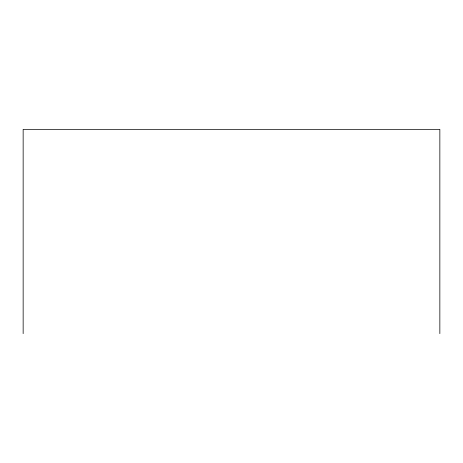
<?xml version="1.0" encoding="UTF-8"?>
<svg xmlns="http://www.w3.org/2000/svg" width="463" height="463" viewBox="0 0 463 463"><rect width="100%" height="100%" fill="white"/><g stroke="black" fill="none" stroke-linecap="round" stroke-linejoin="round"><path stroke-width="0.69" d="M439.85 333.638L439.85 129.362L23.15 129.362L23.15 333.638"/></g></svg>
